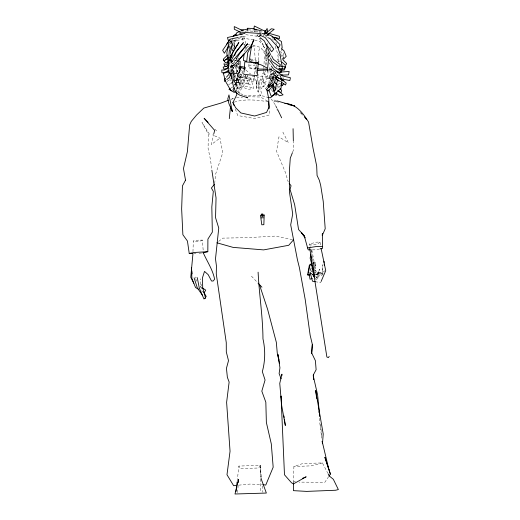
<?xml version="1.0" encoding="UTF-8"?>
<svg xmlns="http://www.w3.org/2000/svg" width="520" height="520" viewBox="0 0 520 520"><rect width="100%" height="100%" fill="white"/><g stroke="black" fill="none" stroke-linecap="round" stroke-linejoin="round"><path stroke-width="0.39" stroke-dasharray="2.6 1.95" d="M238.355 62.225L238.316 70.655L235.995 72.573M276.926 89.421L276.965 85.592M258.707 60.073L258.804 50.927L260.247 47.314L251.225 44.948M231.153 72.514L231.25 64.642M254.442 75.055L254.391 78.247L257.062 82.121L257.706 79.502L256.25 75.127M254.456 74.256L254.508 71.071L256.029 66.164L256.211 73.632M236.802 91.026L236.886 86.405L239.48 93.548M293.579 482.612L293.891 466.538L302.725 463.548L322.4 462.924L327.828 473.232M192.966 251.706L193.33 240.819L198.432 240.149L202.371 240.084L203.216 250.783M236.645 63.531L236.477 70.46L234.8 71.975M236.724 60.45L236.782 58.136L238.381 58.396M263.789 69.089L263.575 73.769L264.972 74.653L265.239 70.648M263.829 68.309L264.401 55.816L266.331 54.633L265.57 65.839M237.049 77.318L236.938 79.618L234.058 79.359L233.253 81.919M237.315 71.948L237.386 70.415L238.108 71.52M233.064 79.671L233.369 74.152M233.415 73.366L233.766 67.061L234.852 66.125L233.565 64.792L232.726 65.695L232.785 71.981M237.354 63.245L237.139 66.898L235.937 65.611L236.093 64.188M256.321 88.27L257.036 80.392L256.321 88.27L257.92 91.871L259.356 89.57L256.913 85.8L256.841 80.555M237.647 492.596L238.128 485.602M268.976 83.07L269.406 76.947L271.726 75.433L271.804 77.025M234.383 47.411L234.5 45.806L233.766 48.763M230.094 78.358L229.97 79.976L231.172 82.388M243.984 72.774L243.861 74.347L245.447 74.51M236.613 81.465L236.951 77.578M237.425 72.13L237.562 70.577L237.269 72.391M214.721 183.365L215.534 174.369L222.749 152.756L219.96 138.144L212.478 134.907M232.394 72.345L232.772 68.406L232.479 64.012M249.008 63.915L248.631 67.594L251.537 68.868L254.059 68.991L257.283 67.464L256.282 64.681L255.197 64.259M314.496 264.478L315.822 264.921L315.75 265.668L314.327 265.174M247.104 75.823L246.87 78.065L247.871 82.102L249.366 82.439L249.665 80.093L248.853 79.45L247.182 75.075M237.192 481.175L238.875 466.082L260.163 465.29L261.521 478.784M236.262 81.075L236.717 77.129M315.055 264.42L315.308 262.535L314.555 261.983M233.968 82.628L236.008 73.6M247.286 29.601L247.097 30.947L254.69 31.278L260.598 32.897M315.094 278.219L315.894 279.422L318.364 279.097L316.589 277.401L319.417 269.23L318.298 277.101L316.375 278.07L315.016 277.485M245.518 75.335L243.893 85.624L238.55 92.71M230.666 71.909L232.096 64.109M234.267 47.086L234.683 44.818L235.333 46.052M311.324 251.986L311.766 249.678L310.57 246.825M240.975 77.519L250.731 78.598L253.747 88.224L248.125 89.486L243.029 87.217L237.64 88.413L235.768 84.103L236.223 81.809M236.373 81.042L237.133 77.214M233.369 81.192L234.975 74.776M254.078 31.772L254.326 30.563M233.669 48.828L234.605 44.623L233.935 41.6M277.803 75.79L278.135 74.236M282.276 48.548L281.645 51.337L281.353 47.567M229.528 72.033L231.4 63.739M237.374 80.996L239.187 73.171M246.539 49.192L247.026 47.105M213.895 133.542L211.224 144.593L219.96 138.144M271.687 69.212L270.894 72.365L273.462 74.341M236.197 72.839L236.581 71.331L236.171 70.389L235.775 71.851M271.011 67.945L269.88 72.195L274.177 76.538M231.14 71.903L233.038 64.961M267.248 44.532L267.631 43.141M239.278 79.203L238.849 80.438L238.199 79.495L238.635 77.942M313.118 272.786L318.286 273.24L319.417 269.23M270.569 48.477L270.94 47.223M269.159 69.895L269.952 67.301L271.843 68.543M266.702 77.571L268.034 73.3L267.852 71.819M235.56 85.195L236.509 82.232M236.743 81.484L238.167 77.032M313.722 271.856L310.258 270.276L311.226 267.351M236.477 81.178L238.258 76.076M245.583 74.724L241.794 85.456L237.386 91.806M240.948 82.667L239.291 87.198L236.464 90.825M241.228 81.907L243.99 74.347L242.808 72.482L240.63 76.791M232.135 40.534L232.889 38.499M229.119 48.575L232.239 41.464L238.881 38.506L245.122 38.428L253.916 40.092M254.728 31.655L255.216 30.407M292.714 151.951L293.534 149.864L293.365 142.025M271.323 82.232L273.37 77.207M273.735 76.271L272.161 79.976L269.737 83.2M274.047 75.53L274.995 73.307M321.256 281.106L320.619 282.594L316.212 281.866M229.483 64.636L230.087 63.258M239.623 83.616L240.149 85.703L236.613 85.638L239.408 79.346M240.65 76.55L241.586 74.451L240.5 72.8M272.968 81.705L274.267 78.812M276.776 86.456L277.706 84.442M240.045 82.57L237.764 87.406L235.125 88.966M240.37 81.88L241.02 80.496L240.071 79.346M267.046 65.13L266.292 61.152L267.274 59.085M229.515 63.811L230.204 62.38M272.851 78.572L272.161 79.976L269.211 83.155M273.202 77.87L275.626 72.95M237.731 82.543L240.266 77.513M200.869 286.319L201.617 284.856L199.784 283.647M261.118 478.712L260.163 465.29L258.772 468.007L239.844 468.579L238.875 466.082M229.619 43.121L231.075 40.346M228.67 47.846L232.843 39.956M233.239 45.884L237.01 38.805M235.768 84.103L236.613 82.648M229.528 62.901L230.289 61.6M229.522 44.577L231.511 41.236L243.282 39.37L242.749 38.019M310.258 270.276L311.48 268.314M231.744 40.385L230.912 41.711L231.803 40.443M266.63 87.009L265.369 88.998L266.338 87.711M244.276 51.584L247.41 46.651L250.588 45.227M229.502 69.115L231.978 65.383M277.069 60.359L278.155 58.734L278.382 61.815M233.753 62.498L236.457 58.474M328.686 476.593L324.844 482.287L299.117 482.118M235.19 86.534L237.003 83.98M233.922 42.166L236.262 39.085M238.635 76.739L235.755 80.522L233.129 82.056M239.115 76.109L242.483 71.702L241.3 69.83M233.85 85.338L235.651 83.278M229.242 42.673L231.374 40.274M234.481 85.078L235.983 83.441M233.467 77.298L236.262 74.633M315.114 274.45L320.431 273.975L322.615 271.914L322.238 264.752L322.706 273.007L319.241 275.366L315.354 275.197M323.206 273.995L322.043 275.08L315.289 277.427M314.795 265.863L315.822 264.921M256.62 35.965L258.349 34.411M269.165 77.272L271.914 74.977M232.518 75.445L235.417 73.047M319.976 242.131L317.395 244.238L311.896 245.147L309.374 243.978L316.869 242.125L319.976 242.131L320.678 246.064M218.673 241.397L222.703 238.134L247.65 237.647L275.184 236.1L292.753 239.681M274.911 71.409L268.788 76.323L260.624 76.395L258.278 75.933M202.371 240.084L201.442 240.728L197.919 241.494L193.174 241.572M273.78 73.151L271.453 74.659L273.709 80.496M227.052 81.425L232.18 78.124M230.958 88.069L234.247 86.015M280.787 85.735L279.428 86.587L277.602 85.124M228.54 84.741L230.51 83.59M252.265 46.82L254.124 45.89L255.515 62.108M256.757 70.33L255.736 70.837L256.575 73.697M273.013 70.317L271.745 70.941L273.936 70.116M277.817 84.403L279.994 83.434M261.151 34.379L263.269 33.462M293.046 482.248L296.692 480.734M231.25 99.359L233.317 98.501M231.719 99.008L233.175 98.456M318.286 273.24L324.512 270.887L322.212 274.17L318.286 273.24L314.652 270.003M316.206 274.287L320.45 272.571L317.87 273.754L314.411 272.175M233.928 62.393L235.099 62.049M234.084 80.925L236.217 80.366L234.462 79.989L234.156 74.334M322.4 462.924L311.363 465.842L293.891 466.538M256.555 67.607C254.053 68.569 251.167 68.484 248.787 67.216L248.892 66.326L250.347 65.143C252.837 64.578 255.463 65.63 257.192 67.438M234.325 102.128C245.239 98.579 256.737 100.028 267.852 101.673M242.769 36.809L245.772 36.114L245.362 34.736M319.475 249.022L315.653 249.828L311.194 249.847M244.907 31.278L247.24 30.823L248.593 31.967M229.808 66.651L236.1 65.546L236.197 64.993L229.06 65.689M247.826 83.791L241.267 83.233M250.347 59.273C252.837 58.715 255.463 59.761 257.192 61.575M238.739 485.154L249.75 484.081L262.217 484.438M240.565 86.879L247.306 86.333L253.747 88.224M193.583 253.675L195.942 253.487M199.082 253.233L202.222 252.98M238.258 67.191L234.488 66.995L233.669 65.046M236.503 97.507L242.593 97.084M315.614 274.3L320.431 273.975M238.199 66.482L234.436 66.281L233.597 65.026M238.686 82.992L239.571 82.94M276.848 75.309L279.188 75.218M269.308 69.921L273.267 69.778M248.092 29.926L254.449 29.952M269.425 69.095L272.584 69.108M247.923 96.72L260.455 97.019L267.917 101.374M241.423 82.823L246.636 83.044M248.164 44.831L250.114 44.928M238.979 73.944L245.258 74.588M278.746 61.055L281.125 61.204M243.919 95.134C252.096 95.882 260.26 94.205 267.956 97.539M236.665 82.693L239.447 82.921M234.65 60.704L236.217 60.846M239.72 76.453L246.227 77.123L253.806 78.767L254.241 82.017L246.142 80.308L238.199 79.495M239.733 77.564L247.358 78.455L253.695 80.165L255.138 76.791L252.083 75.992M243.718 44.382L245.167 44.525M257.342 36.289L243.828 34.411M234.994 60.677L236.522 60.918M235.567 58.52L237.192 58.78M234.006 82.05L237.01 82.563M237.952 82.154L239.155 82.388M254.638 40.242L259.708 41.294L261.196 43.206M272.467 74.431L270.738 74.061L270.771 77.162M276.263 101.627L273.923 101.12L278.551 102.206M253.279 63.707L254.657 64.044M261.333 33.098L263.549 33.709M276.445 100.737L271.44 99.353L275.535 105.196L277.238 108.706M251.004 60.099L255.665 61.724M236.971 63.525L238.16 63.895L239.07 64.877M258.934 31.226L262.983 33.059M248.17 83.785L252.161 85.781M265.688 36.355L267.709 37.407M201.669 290.908L203.028 291.649M242.911 94.939L238.803 92.463L239.389 93.749M268.957 70.544L276.192 74.913M310.017 270.556L312.084 271.798M200.447 286.754L201.767 287.593M195.202 277.011L196.313 277.797M315.458 276.53L316.589 277.401M276.211 74.477L277.453 75.498M245.889 70.109L250.653 74.048M279.936 51.402L282.152 53.365L282.939 56.141M265.35 52.306L261.56 48.568L264.829 53.742L266.292 61.152M277.453 86.112L279.546 88.185M214.91 129.181L216.613 130.904M251.427 276.127L257.511 282.542M300.976 113.23L303.075 115.447M267.391 57.285L266.331 56.16L266.117 54.743M299.969 112.19L301.6 113.952M238.16 58.032L239.519 59.508M230.822 40.918L232.115 42.406M257.03 34.742L257.92 35.815M263.178 45.754L268.827 54.282M268.886 62.634L270.784 65.241M274.352 70.993L277.316 75.452M238.466 62.498L239.291 63.772M273.013 78.397L274.235 80.294M274.644 80.925L275.867 82.823M271.329 89.479L273.072 92.216M209.489 134.303L202.007 122.441L208.306 134.121L208.097 148.356L210.535 159.939L211.764 169.448M201.669 288.711L200.85 287.365L200.2 278.805M260.13 39.676L262.015 42.861M269.536 77.961L271.745 82.102M256.295 29.218L258.07 32.637M282.854 132.093L288.366 142.727L278.941 136.858L276.575 151.372L285.331 172.269L288.223 181.955M267.761 52.721L268.788 54.736M269.132 55.413L270.159 57.427M273.644 78.455L274.339 79.846M263.341 45.623L265.252 49.881M278.369 53.553L279.591 56.44M309.374 243.978L310.271 246.116M280.722 54.145L282.243 57.805M244.049 44.298L244.628 45.695M244.92 46.391L246.369 49.881M234.852 66.125L236.178 69.342M266.312 47.762L269.243 54.945M235.326 109.018L237.725 115.538L254.612 118.521L269.581 114.894L269.172 109.486M236.542 58.234L237.64 61.224M275.873 42.289L276.679 44.525M245.811 43.595L243.237 34.957M195.722 278.74L196.729 281.632M272.714 38.707L273.208 40.215M275.197 46.254L277.673 53.794L278.915 62.478M282.964 77.434L283.445 78.897M275.535 105.196L277.251 110.513M233.415 74.471L232.303 70.961L231.524 64.571M312.221 259.038L312.904 261.274M314.496 266.481L316.082 271.694L314.236 262.256M273.332 70.038L274.495 73.918M257.419 76.55L257.836 77.981L258.603 76.726L258.161 74.51M275.425 71.227L276.497 74.965M242.339 37.817L243.477 42.133M276.432 65.877L276.803 67.301M266.201 47.834L266.936 50.993M250.556 58.448L251.056 60.677M232.245 49.374L232.577 50.882M236.288 84.136L236.613 85.638M314.08 261.469L311.766 249.678L311.87 253.591M265.447 53.242L266.461 58.389M318.305 411.164L318.507 412.75M319.215 418.314L321.757 438.185M232.797 72.781L233.266 77.168L233.766 67.061L234.117 73.522M262.243 485.927L262.886 492.278M320.554 424.482L321.75 436.521M232.076 48.614L232.186 50.96M271.843 77.825L272.038 81.809M283.654 52.968L283.79 56.134M272.519 75.966L272.74 82.121M228.833 47.138L228.885 48.685M234.5 45.806L234.526 47.405M260.163 465.29L260.37 478.179M260.383 478.985L260.598 491.875M270.777 77.935L270.829 82.589M258.954 80.769L258.369 86.749L258.772 92.274L260.754 95.927L261.385 92.463L259.831 88.224L258.954 80.769M260.897 78.995L258.193 83.733L261.788 88.745L264.602 84.481L260.897 78.995M262.971 78.507L260.721 81.218L262.685 87.022L265.694 85.248L262.971 78.507M264.219 71.975L261.794 74.75L263.881 83.688L266.812 80.581L264.219 71.975"/><path stroke-width="0.78" d="M202.924 252.824L207.825 251.686L207.903 239.096L212.336 232.108L211.822 206.941L213.317 191.386L211.393 188.058L214.65 184.113M313.898 272.22L313.671 262.061L313.833 263.549M258.7 60.834L258.687 62.361L255.58 62.888M236.769 92.56L236.73 94.874L232.928 102.492L233.994 105.391M293.566 483.412L293.423 490.646L306.663 491.394L335.654 490.243L338.351 489.567L333.34 479.297L329.271 475.976L328.192 473.915M239.909 71.552L240.136 61.204L237.783 60.989M281.866 375.7L281.931 374.166L279.753 383.37L281.678 405.568L285.331 425.471L284.401 419.101M284.85 103.48C296.231 103.747 303.121 113.321 308.575 122.096L313.007 148.083L316.693 166.088L317.064 175.428L319.345 180.291L320.69 185.432L323.226 201.357L325.208 228.748L322.244 235.514L322.368 233.506L322.53 248.378L320.242 248.859M264.999 32.396L265.089 30.271L266.071 31.226M269.113 108.713L268.736 98.716L266.851 89.648M238.342 482.495L238.55 479.388L235.001 494L266.357 493.058L261.118 478.712M268.658 87.666L268.925 83.837M245.147 67.451L245.024 69.154L241.709 67.724L239.323 68.575L239.356 66.859L241.917 66.625L244.875 67.379M311.662 353.73L312.332 344.351L310.147 335.231L305.208 299.514L299.383 267.586L297.421 259.74L290.693 224.842L292.708 214.045L289.601 192.946L289.38 171.191L290.271 158.203L292.442 152.646M312.332 344.351L311.695 352.996L315.406 360.692L316.121 369.753L313.118 375.317M230.275 75.927L230.399 74.308M244.042 71.994L244.803 61.795L258.239 63.186L257.296 75.732L245.447 74.51M211.868 170.242L216.047 197.899L215.547 217.692L218.751 228.046L215.494 258.928L216.424 265.817L216.275 273.917L226.265 342.615L226.311 351.969L228.501 360.672L226.447 368.303L227.37 377.306L229.131 382.038L226.616 402.35L230.048 451.269L226.987 474.728L233.636 485.713L236.516 485.394M244.069 53.814L243.438 60.509L246.747 61.38L247.722 52.572L250.406 47.755L251.648 47.132M268.522 58.884L267.637 68.282L261.534 65.026L257.68 63.791M229.294 118.638L230.561 106.112M192.92 254.046L190.762 277.264L193.797 283.244M236.041 491.498L237.107 481.969M279.949 75.244L281.957 80.022L281.028 88.426L270.556 97.753L267.956 97.539M231.68 78.559L231.985 76.264M261.755 218.14L262.113 215.469L261.45 214.052L262.815 213.987L263.022 218.082M247.286 29.601L247.475 28.256L253.65 28.509M309.043 274.989L307.587 274.853L309.322 265.363L311.935 263.673M237.939 74.523L237.588 76.362L237.393 74.809M310.882 254.3L310.141 258.147L311.74 264.062M228.709 43.27L226.811 53.073L228.072 61.484L230.841 60.261M310.239 264.03L308.607 271.317L310.031 279.247L312.28 278.467M229.359 72.787L229.021 74.295L226.421 77.155M277.622 79.93L274.599 91.163L275.841 88.478M213.895 133.542L214.662 130.39L204.107 118.287L208.084 122.298M265.031 33.319L265.512 31.46L254.319 26L253.903 29.003L256.061 29.952M230.718 73.444L229.665 77.298L226.779 79.606M232.96 51.902L230.048 60.157L232.252 61.49M285.435 67.132L284.433 69.921L281.067 70.532M238.94 72.677L240.981 67.412M234.578 55.601L235.742 52.65L243.373 42.679L236.256 51.409L231.036 60.782L232.394 61.639L229.073 60.489L230.425 58.617M232.2 55.497L231.361 57.59L230.75 56.225M270.738 83.668L269.861 85.82L266.546 89.577L268.086 91.104L271.303 87.672L272.779 84.13M228.462 63.057L227.227 66.034L223.139 67.093L223.944 69.154L227.975 68.088L228.579 66.71M321.256 281.106L325.728 270.66L321.094 248.424M275.548 79.606L273.637 83.713L269.185 87.341L269.055 85.755L272.642 82.427M259.76 39.039L260.364 37.772L264.381 40.931L270.459 54.418L268.431 56.979L265.57 50.59M267.605 58.389L268.911 55.634M263.666 35.308L264.94 32.858L271.869 36.069L280.163 44.811L278.519 47.886L270.413 38.805L268.385 37.759M235.495 34.938L236.256 33.501M228.482 61.133L226.525 64.448L223.906 63.804L224.712 65.865L226.616 66.567M228.728 45.916L224.361 53.261L222.644 50.323L230.399 39.085L238.27 37.473M329.192 356.388L328.425 357.617L326.878 356.993L309.699 248.066M283.79 83.531L282.406 85.677L280.891 83.922M233.227 51.148L238.849 42.536L228.566 59.423L229.32 50.772L233.031 42.822L230.516 51.889L230.575 53.417M228.677 70.356L227.435 72.222L224.53 72.995L221.923 72.689L221.734 70.025L224.198 70.038L227.103 68.816M236.912 57.805L240.071 53.111L247.631 43.739L231.14 62.498L234.462 64.558L244.855 53.313L251.478 45.344L253.844 39.63L251.596 45.513L249.21 61.068L256.139 63.297M329.115 475.956L330.395 474.058L324.928 457.405L330.395 474.058M226.707 44.083L229.385 40.209M204.731 298.558L206.2 296.433L203.703 292.078M234.286 87.815L232.921 89.733L235.053 92.638L235.995 91.429M227.994 57.922L227.162 59.072L225.602 59.404M267.306 86.417L269.25 83.844M204.393 292.389L205.738 290.108L202.43 288.015M238.043 61.159L243.614 54.197M293.521 239.837L288.743 245.284L263.633 249.893L233.071 247.383L216.944 242.801M225.381 78.299L224.347 79.45L224.478 81.445L225.628 80.529M283.725 58.916L286.214 56.309L283.855 50.622L281.327 48.614M238.264 73.366L239.525 72.137M227.487 55.166L223.522 58.936L224.322 60.996L228.215 57.525M265.752 33.339L271.323 28.788L274.222 29.296L267.358 34.73M277.186 76.901L276.055 77.766L267.28 78.234M233.083 36.595L236.028 34.509L236.944 35.659M233.571 35.653L235.508 34.301M230.302 88.478L228.989 89.297L231.822 90.916M280.787 85.735L282.146 84.89L280.982 83.844M231.166 83.206L232.472 82.439M236.333 33.078L239.772 31.33M228.728 70.441L223.269 73.197L225.791 81.822L230.633 90.207L233.889 92.274M236.886 82.524L235.833 82.439M302.517 478.316L306.163 476.808L293.449 483.899L291.59 482.853L284.479 474.793L281.034 396.012L281.613 399.997M236.451 82.615L237.107 82.355M228.813 100.106L220.831 103.129L203.827 108.076L196.573 115.017L191.302 121.362L189.664 124.865L187.395 151.645L183.469 168.545L185.582 180.492L185.542 180.154L182.442 185.861L181.649 209.001L182.878 234.728L187.441 241.059L189.234 253.461L192.862 253.643M267.95 33.865L269.341 33.416L279.325 36.277L279.494 38.565L271.901 36.784M228.371 61.77L225.427 62.686L223.269 59.891M229.814 39.962L228.254 40.371L227.481 37.544L244.959 33.352M227.474 65.845L228.566 65.579L228.54 67.496L227.442 67.067M241.839 30.277L248.02 28.951M239.844 37.154L242.209 36.673M189.234 253.461L194.109 252.486L207.825 251.686M289.172 183.228L291.07 185.77L290.043 189.391L294.651 204.639L298.558 229.515L304.258 235.846L305.038 237.855L301.34 232.466L304.258 235.846L307.587 247.891L317.064 246.415L322.601 246.649M281.522 75.133L288.522 74.874L289.153 71.474L277.511 72.273L276.25 71.442M247.826 83.791L248.761 83.759M268.515 69.947L257.478 70.447L257.621 68.549L259.149 69.076L267.839 69.095M240.988 30.043L243.341 29.971M310.453 249.853L308.224 249.867L307.587 247.891M274.82 94.959L276.731 94.984L275.483 93.002M279.507 66.209L285.642 66.346L283.771 69.05L278.61 68.718M307.587 274.853L309.913 274.957M229.944 60.275L228.378 60.132L228.248 72.761L238.31 73.782M258.141 36.38L259.747 36.569L260.507 33.508L240.136 32.097L239.909 33.683L242.261 34.119M265.343 35.113L268.502 35.529M281.827 80.022L283.927 80.359M315.478 281.743L312.539 281.255L310.167 272.818L314.32 275.659M239.571 82.94L240.702 83.135M262.925 484.575L265.74 485.115L273.175 467.2L271.297 443.885L266.37 422.5L265.831 402.22L261.82 391.157L265.064 380.016L262.32 371.618C265.311 360.938 265.395 349.635 262.964 338.832C262.841 316.492 259.155 294.437 258.108 272.175M254.215 29.042L262.002 30.973M288.574 104.559L294.749 106.009L277.16 100.932M265.031 31.961L266.546 32.455M274.911 37.642L276.432 38.227M259.727 35.048L265.245 37.596L273.767 49.134L271.694 51.747L266.091 44.207M263.614 33.352L264.869 33.937M240.045 31.941L234.312 29.276L234.26 26.566L242.97 30.829M198.263 289.048L195.54 287.567L191.9 278.493L191.49 267.742L191.653 269.276M246.337 96.999L247.708 97.825L239.519 95.043L236.724 93.158L234.611 89.635L232.908 84.305L231.14 73.3M273.299 74.555L281.957 80.022M276.614 38.37L281.476 41.548L282.185 47.775M275.892 78.579L280.397 81.569M281.69 82.427L285.552 84.994L286.221 83.07L280.514 78.657M277.888 90.681L280.963 92.775L281.639 90.266L280.065 88.706M275.386 75.829L278.59 78.299L289.855 80.548L290.42 77.753L283.419 76.148L279.396 73.866L277.803 72.066M274.553 82.686L276.991 84.637M276.114 92.97L279.617 95.797L283.075 94.822L278.044 90.402M282.035 62.218L285.63 65.39L286.663 63.518L283.153 60.002L282.542 58.539M275.249 77.623L278.375 81.003M258.063 283.12L261.931 287.203M304.317 116.883L306.495 119.236L305.572 118.177M311.591 265.629L312.344 266.565L313.118 272.786M310.167 272.818L310.628 273.429M271.258 65.891L273.624 69.147L280.059 73.138L281.093 71.266L274.709 67.275L269.38 59.729M202.417 295.23L197.321 287.905L194.097 277.823M310.824 264.368L312.344 266.565M314.294 277.024L312.618 274.352M238.797 76.648L240.357 78.13L239.844 77.324M272.851 84.175L275.425 89.005M229.573 72.638L230.646 74.672M232.928 102.492L235.625 107.718L240.877 112.944L254.677 116.019L266.539 112.424L269.087 107.042L268.593 101.764M271.609 55.861L273.338 59.248L280.397 64.74L279.37 66.612L272.22 61.464L270.504 58.104M276.068 83.33L276.764 84.721M276.471 78.65L277.478 80.717M277.576 109.408L281.664 117.826M262.392 43.498L263.022 44.915M203.398 253.071C207.239 261.788 212.797 269.698 214.604 279.247L213.187 281.028L211.53 281.014L208.189 274.664L204.516 271.394L202.449 277.849L202.709 287.677L205.368 297.557L205.394 298.22L203.925 298.935L199.303 288.119L197.269 277.628M232.31 111.43L229.002 103.864L227.767 98.943L228.963 94.887L232.31 111.43L231.309 108.394M268.827 89.921L271.297 96.408L274.807 94.081L272.272 86.593L272.194 85.001M281.119 378.813L279.117 373.575L279.942 367.79L277.927 354.4L278.986 359.944M274.534 38.558L275.067 40.047M277.485 46.761L279.903 53.482L282.529 68.965L279.929 69.582L279.702 68.003M259.376 284.414L267.625 309.374L276.322 342.271L277.271 353.165L279.494 363.214M282.002 74.516L282.483 75.978M283.133 56.83L283.53 58.22M328.919 469.709L322.166 441.363M313.293 376.097L317.59 394.771L319.755 416.449M267.683 32.298L267.111 28.457L265.7 31.2L265.772 32.708M313.32 376.695L313.716 379.45L313.391 374.569M283.94 415.916L284.167 417.508M316.673 398.444L315.659 390.494L323.219 434.005L322.471 443.749L322.231 441.344M267.586 69.589L267.852 71.819M191.815 270.81L192.14 273.871M324.214 264.004L324.344 265.525M313.625 268.177L313.859 271.18M314.041 273.436L314.334 277.186M273.293 84.513L273.78 91.078M314.008 273.845L314.223 277.082M324.044 261.216L324.11 262.567M230.633 54.938L230.783 58.741M281.392 69.108L281.495 72.267M311.935 255.944L311.994 258.297M293.072 128.7L293.345 141.245M264.192 215.04L263.848 224.686L261.788 224.79L260.475 215.215L264.192 215.04"/></g></svg>
